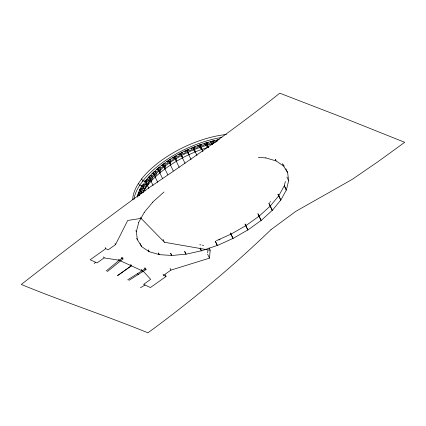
<?xml version="1.0" encoding="UTF-8"?>
<svg xmlns="http://www.w3.org/2000/svg" width="426" height="426" viewBox="0 0 426 426"><rect width="100%" height="100%" fill="white"/><g stroke="black" fill="none" stroke-linecap="round" stroke-linejoin="round"><path stroke-width="0.64" d="M197.792 145.575L197.776 147.066L196.546 147.955L195.252 148.062L194.964 146.656M200.731 144.505L200.721 146.011L199.634 146.693L199.629 147.566L201.791 149.377L208.602 147.167L206.461 142.651M201.509 144.254L201.498 145.777L202.717 145.761L204.027 144.92L204.331 143.333M207.686 252.794L207.909 250.147M163.036 274.158L163.584 275.313L170.901 270.116L209.491 258.156L210.162 250.216L209.07 247.911M142.854 192.536C149.308 181.029 159.729 172.365 170.469 165.011L170.815 161.944C183.846 153.429 198.308 146.965 213.527 143.589M205.098 143.077L204.794 144.718L205.811 144.707M207.26 142.433L206.956 144.036L205.822 144.67L205.646 145.596L208.335 147.236M208.026 142.225L207.718 143.844L208.852 143.929L210.231 143.141L210.817 141.475M164.963 168.882L165.746 165.512L170.815 161.944L170.011 161.475L170.682 160.693L169.298 159.883M288.652 180.672L286.341 190.15L284.286 185.827L285.377 181.433M138.716 222.431L136.341 231.771L135.867 230.668M137.188 197.195C138.115 192.824 140.063 188.766 142.46 185.017L144.6 189.533M159.856 172.919L161.049 169.218L165.746 165.512L164.803 165.144L163.643 165.687L161.965 165.043M211.573 141.272L210.976 142.987L211.919 143.061L213.112 142.438L213.703 140.761M211.935 143.024L211.594 143.993L212.659 144.494M214.448 140.601L213.852 142.3L214.885 142.481L216.312 141.751L217.175 140.026M155.208 177.062L156.773 173.031L161.049 169.218L159.974 168.957L160.421 168.19L158.557 167.732M151.065 181.274L152.961 176.907L156.773 173.031L155.575 172.876L155.9 172.131L153.834 171.859M147.476 185.502L149.659 180.8L152.961 176.907L151.661 176.859L151.858 176.14L149.606 176.055M144.478 189.708L146.901 184.666L149.659 180.8L148.264 180.858L148.339 180.182L145.926 180.283M142.683 192.648L146.901 184.666L145.431 184.836L145.378 184.202L142.827 184.495L143.184 183.995L145.756 183.702L146.975 182.839L146.869 182.078L144.478 182.184C162.775 159.34 190.683 145.506 218.975 139.648L219.23 139.611M217.92 139.872L217.255 141.203M105.206 247.517L105.754 248.672L108.241 249.806L115.537 244.604L127.699 220.46L141.102 218.389L164.441 242.287L163.03 239.385M278.721 195.848L284.328 185.725L286.347 189.98L280.777 200.172L277.96 194.245M138.642 222.463L144.281 212.409M132.742 199.725A70.956 32.653 -25.4 0 1 138.525 183.308L141.666 178.899A70.956 32.653 -25.4 0 1 226.525 134.478M164.803 165.144L165.363 164.361L163.733 163.728M269.727 202.478L270.547 201.487M270.18 206.141L278.796 195.747M144.174 212.441L152.827 202.116M141.618 192.531L140.857 193.308L138.067 193.984M259.024 216.248L270.276 206.035M143.243 188.734L142.39 189.501L139.675 189.996M152.694 202.153L163.978 192.009M94.146 263.534L95.632 262.262M106.133 271.011L119.195 260.254L121.841 258.369L123.034 258.912L107.331 271.559M145.484 184.831L144.547 185.576L141.938 185.88M185.576 150.745L186.167 152.039L187.339 151.789L188.276 151.012L187.706 149.744M165.229 274.727L166.049 276.458L150.437 287.539L143.599 284.366L150.676 279.344L143.418 271.415L131.32 265.797L117.555 275.617L131.362 265.819L130.862 264.759M245.743 225.732L259.146 216.147M105.754 248.672L90.179 259.775L97.059 262.917L104.114 257.89L119.195 260.254L131.362 265.819M148.317 180.858L147.3 181.577L144.829 181.689M127.704 279.829L144.883 268.982L146.07 269.536L128.886 280.383M151.709 176.859L150.628 177.541L148.323 177.461M170.469 165.011C180.241 158.573 190.784 153.339 201.791 149.377M140.463 287.736L145.021 285.026M230.929 234.178L245.887 225.642M155.623 172.881L154.494 173.52L152.37 173.249M160.016 168.968L158.845 169.553L156.938 169.09M216.392 240.69L231.084 234.098M218.873 240.003L220.045 239.476M170.043 161.497L168.834 161.965L167.407 161.14M175.571 158.019L174.356 158.424L173.201 157.428M137.486 196.104L138.115 195.917M137.364 196.556L137.933 196.386M181.354 154.771L180.155 155.101L179.277 153.951M138.727 192.201L141.485 191.535L142.508 190.614L142.103 189.996L139.472 190.465M138.525 192.674L141.256 192.019L141.56 192.541L143.136 192.163L144.718 188.468L143.184 188.745L143.008 188.164L140.356 188.638M137.939 194.437L140.649 193.787M140.633 188.148L143.312 187.669L144.441 186.769L144.185 186.077L141.661 186.364M193.452 149.095L192.323 149.27L192.025 147.843M199.634 146.725L198.553 146.821L198.559 145.277M146.352 179.783L148.786 179.676L150.08 178.856L150.133 178.041L147.902 177.956M150.096 175.56L152.37 175.645L153.727 174.873L153.935 174.01L151.885 173.739M258.294 157.375L265.888 157.934M154.382 171.369L156.47 171.641L157.876 170.933L158.238 170.033L156.39 169.58M199.746 244.705L201.056 244.929M202.361 245.158L203.671 245.387M164.399 242.266L210.162 250.216M159.164 167.253L161.044 167.716L162.476 167.077L162.988 166.145L161.369 165.517M265.739 157.849L276.037 160.921L275.265 159.303M164.383 163.27L166.034 163.909L167.487 163.35L168.137 162.397L166.763 161.592M163.584 275.313L166.049 276.458M169.99 159.446L171.39 160.267L172.844 159.782L173.627 158.829L172.514 157.86M136.602 238.331L141.672 246.681L149.079 251.633L148.317 250.035M175.917 155.841L177.051 156.821L178.489 156.427L179.405 155.474L178.558 154.356M175.192 156.246L176.316 157.221L175.544 157.998L176.194 158.563L176.321 161.332M195.252 151.885L193.612 149.872L193.447 149.063L194.474 148.349L194.192 146.954M182.099 152.481L182.962 153.616L184.367 153.317L185.395 152.375L184.831 151.118M181.348 152.854L182.2 153.983L181.338 154.75L182.445 157.897M283.295 164.644L284.296 166.209M283.317 165.762L287.683 172.626L285.857 168.755M188.777 154.734L187.328 151.757M282.305 163.632L283.407 165.89L275.915 160.815L275.409 159.75M286.884 176.95L288.674 180.832L287.625 172.482M278.034 194.139L280.814 200.002L272.23 210.465L268.907 203.468M269.008 203.356L272.299 210.29L261.074 220.572L258.007 214.113M257.874 213.469L261.17 220.407L247.799 230.056L244.982 224.129M212.92 140.926L213.99 143.184M212.654 140.979L213.761 143.312M245.126 224.033L247.911 229.896L232.979 238.501L230.418 233.113M206.189 142.721L208.405 147.391M199.922 144.771L202.068 149.286M199.65 144.861L202.914 151.736M193.383 147.263L195.523 151.778M193.106 147.369L196.982 155.533M230.572 233.027L233.102 238.358L217.271 245.541L215.215 241.217M186.902 150.096L189.048 154.611M186.631 150.218L191.066 159.548M180.565 153.248L182.711 157.764M180.299 153.376L185.006 163.296M215.375 241.153L217.398 245.408L201.349 250.866L200.066 248.161M174.431 156.672L176.577 161.188M174.175 156.816L179.16 167.317M168.574 160.341L170.714 164.857M168.329 160.495L173.27 170.901M207.574 254.12L209.491 258.156M163.051 164.207L165.192 168.723M162.817 164.367L167.764 174.777M200.215 248.092L201.477 250.749L185.917 254.237L184.634 251.537M157.929 168.233L160.07 172.748M157.711 168.403L162.657 178.808M153.259 172.37L155.399 176.886M153.062 172.546L157.726 182.365M184.778 251.484L186.04 254.146L171.651 255.515L170.624 253.353M149.095 176.577L151.235 181.093M148.919 176.753L153.025 185.395M145.479 180.81L147.625 185.326M148.871 188.446L145.33 180.986L142.71 181.103L139.568 185.512A70.956 32.653 -25.4 0 0 133.966 199.4M141.666 178.899L142.71 181.103A70.956 32.653 -25.4 0 1 221.866 137.428M145.037 190.885L142.332 185.193L139.568 185.512L138.525 183.308M170.746 253.321L171.758 255.446L159.17 254.647L158.397 253.023M140.058 189.155L141.938 193.106M139.962 189.325L141.837 193.276M138.312 193.175L139.382 195.433M138.242 193.34L139.313 195.598M170.08 268.385L170.901 270.116M158.493 253.001L159.255 254.594L149.02 251.66L148.248 250.035M140.553 217.233L141.102 218.389M140.106 243.448L141.672 246.681M145.319 267.949L146.07 269.536M144.382 267.927L144.883 268.982M141.48 269.28L142.231 270.867M137.694 273.492L138.226 274.621M130.819 264.743L131.32 265.797M122.278 257.325L123.034 258.912M114.993 243.448L115.537 244.604M121.335 257.309L121.841 258.369M118.689 259.194L119.195 260.254M103.614 256.83L104.114 257.89M188.473 149.409L189.048 150.687L190.406 150.479L191.546 149.563L191.269 148.179M136.379 231.749L137.364 239.96M271 229.63C232.394 266.814 191.226 301.203 147.934 332.812C106.101 315.714 63.085 301.704 21.3 284.462C63.666 251.308 106.409 218.634 149.979 187.073C194.32 157.258 237.974 126.511 279.775 93.188L340.241 116.532L404.7 142.311L378.735 161.166L352.137 179.431L295.974 211.248L271 229.63"/></g></svg>
